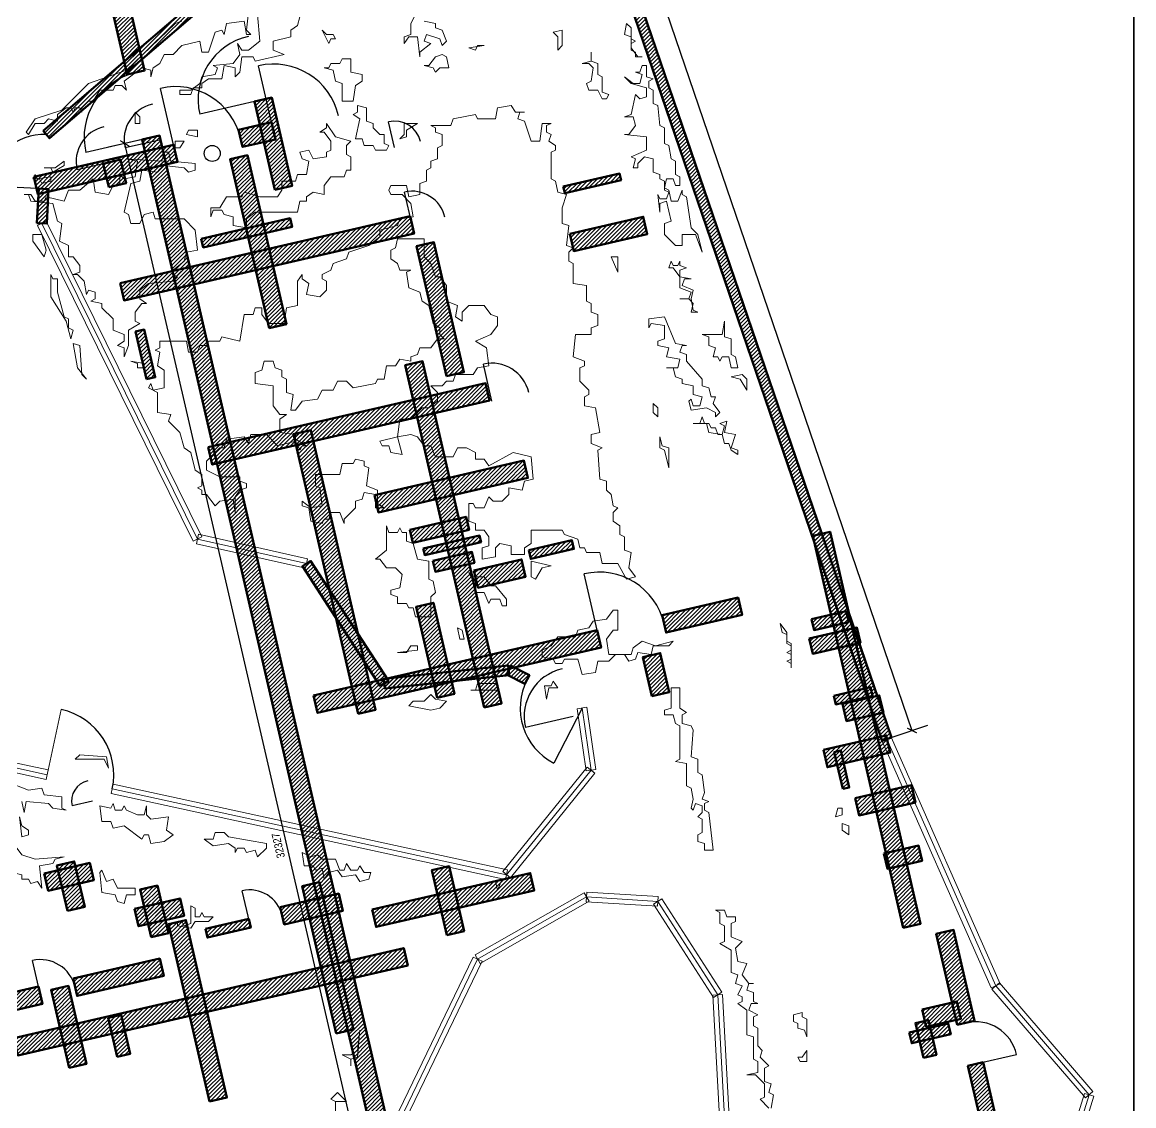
# Model space of a CAD drawing. Header units: metres. Extents: x 0 to 117, y -38 to 25.
# Drawn here: x 52.52 to 77.52, y -22.92 to 1.45 of the extents above; entities that cross this region are included whole.
import ezdxf

# ---------------------------------------------------------------- set-up
doc = ezdxf.new("R2010")
doc.units = ezdxf.units.M
for name, color, linetype, lineweight in [('A-ANNO-DIMS', 3, 'Continuous', 18), ('A-ANNO-SYMB', 1, 'Continuous', 25), ('A-ANNO-TTLB', 7, 'Continuous', 35), ('A-DOOR', 2, 'Continuous', 25), ('A-FURN', 8, 'Continuous', 13), ('A-GLAZ', 4, 'Continuous', 13), ('A-WALL', 7, 'Continuous', 60), ('A-WALL-PATT', 8, 'Continuous', 13)]:
    doc.layers.add(name, color=color, linetype=linetype, lineweight=lineweight)
doc.styles.add('OpenSansCondensed-Light', font='OpenSansCondensed-Light.ttf')
doc.dimstyles.new('EZDXF', dxfattribs={"dimtxt": 0.25, "dimasz": 0.175, "dimexe": 0.375, "dimexo": 0.125, "dimgap": 0.1, "dimtad": 1, "dimlfac": 100, "dimzin": 12, "dimdsep": 46, "dimtxsty": 'OpenSansCondensed-Light', "dimblk": 'ARCHTICK', "dimcen": 2.5, "dimazin": 3, "dimtfac": 0.5, "dimtmove": 2, "dimatfit": 3})

# ---------------------------------------------------------------- blocks, each defined once
blk = doc.blocks.new('_ARCHTICK')
at = {"color": 0, "linetype": 'BYBLOCK', "const_width": 0.15}
blk.add_lwpolyline([(-0.5, -0.5), (0.5, 0.5)], dxfattribs=at)

msp = doc.modelspace()

# ---------------------------------------------------------------- hatches: boundary and pattern name
at = {"layer": 'A-WALL-PATT'}
h = msp.add_hatch(dxfattribs=at)
h.set_pattern_fill('ANSI31', scale=0.02)
h.paths.add_polyline_path([(59.8152, 21.2106), (72.0652, -14.6394), (71.857, -14.7106), (59.607, 21.1394)])
h = msp.add_hatch(dxfattribs=at)
h.set_pattern_fill('ANSI31', scale=0.02)
h.paths.add_polyline_path([(54.8798, 0.2736), (52.1467, 12.1121), (52.5364, 12.2021), (55.2696, 0.3636)])
h = msp.add_hatch(dxfattribs=at)
h.set_pattern_fill('ANSI31', scale=0.02)
h.paths.add_polyline_path([(52.9896, -0.9914), (58.1896, 3.4586), (58.3327, 3.2914), (53.1327, -1.1586)])
h = msp.add_hatch(dxfattribs=at)
h.set_pattern_fill('ANSI31', scale=0.02)
h.paths.add_polyline_path([(58.1989, -2.3231), (57.7402, -0.336), (58.1299, -0.246), (58.5887, -2.2331)])
h = msp.add_hatch(dxfattribs=at)
h.set_pattern_fill('ANSI31', scale=0.02)
h.paths.add_polyline_path([(57.3838, -0.9667), (58.125, -0.7955), (58.215, -1.1853), (57.4737, -1.3564)])
h = msp.add_hatch(dxfattribs=at)
h.set_pattern_fill('ANSI31', scale=0.02)
h.paths.add_polyline_path([(62.4892, -32.6862), (55.2172, -1.1879), (55.607, -1.0979), (62.8789, -32.5962)])
h = msp.add_hatch(dxfattribs=at)
h.set_pattern_fill('ANSI31', scale=0.02)
h.paths.add_polyline_path([(52.7839, -2.0286), (55.9222, -1.3041), (56.0122, -1.6938), (52.8738, -2.4184)])
h = msp.add_hatch(dxfattribs=at)
h.set_pattern_fill('ANSI31', scale=0.02)
h.paths.add_polyline_path([(54.4652, -2.2614), (54.3428, -1.7314), (54.7326, -1.6414), (54.855, -2.1715)])
h = msp.add_hatch(dxfattribs=at)
h.set_pattern_fill('ANSI31', scale=0.02)
h.paths.add_polyline_path([(58.0722, -5.4313), (57.1949, -1.6312), (57.5847, -1.5413), (58.462, -5.3413)])
h = msp.add_hatch(dxfattribs=at)
h.set_pattern_fill('ANSI31', scale=0.02)
h.paths.add_polyline_path([(64.6879, -2.246), (65.9545, -1.9536), (65.9883, -2.0997), (64.7216, -2.3922)])
h = msp.add_hatch(dxfattribs=at)
h.set_pattern_fill('ANSI31', scale=0.02)
h.paths.add_polyline_path([(52.8513, -3.0695), (52.8902, -2.2902), (53.11, -2.3012), (53.071, -3.0805)])
h = msp.add_hatch(dxfattribs=at)
h.set_pattern_fill('ANSI31', scale=0.02)
h.paths.add_polyline_path([(54.7212, -4.4187), (61.2431, -2.913), (61.3331, -3.3028), (54.8111, -4.8085)])
h = msp.add_hatch(dxfattribs=at)
h.set_pattern_fill('ANSI31', scale=0.02)
h.paths.add_polyline_path([(56.5437, -3.422), (58.5411, -2.9609), (58.5861, -3.1558), (56.5887, -3.6169)])
h = msp.add_hatch(dxfattribs=at)
h.set_pattern_fill('ANSI31', scale=0.02)
h.paths.add_polyline_path([(64.8304, -3.3081), (66.4869, -2.9257), (66.5768, -3.3155), (64.9204, -3.6979)])
h = msp.add_hatch(dxfattribs=at)
h.set_pattern_fill('ANSI31', scale=0.02)
h.paths.add_polyline_path([(62.0616, -6.5116), (61.3868, -3.5884), (61.7765, -3.4985), (62.4514, -6.4216)])
h = msp.add_hatch(dxfattribs=at)
h.set_pattern_fill('ANSI31', scale=0.02)
h.paths.add_polyline_path([(55.3146, -6.5811), (55.0671, -5.5093), (55.262, -5.4643), (55.5095, -6.5361)])
h = msp.add_hatch(dxfattribs=at)
h.set_pattern_fill('ANSI31', scale=0.02)
h.paths.add_polyline_path([(62.9102, -13.9616), (61.1331, -6.2641), (61.5229, -6.1741), (63.3, -13.8716)])
h = msp.add_hatch(dxfattribs=at)
h.set_pattern_fill('ANSI31', scale=0.02)
h.paths.add_polyline_path([(56.7019, -8.1083), (62.9379, -6.6686), (63.0279, -7.0584), (56.7919, -8.4981)])
h = msp.add_hatch(dxfattribs=at)
h.set_pattern_fill('ANSI31', scale=0.02)
h.paths.add_polyline_path([(60.0743, -14.1032), (58.6233, -7.8185), (59.0131, -7.7285), (60.464, -14.0132)])
h = msp.add_hatch(dxfattribs=at)
h.set_pattern_fill('ANSI31', scale=0.02)
h.paths.add_polyline_path([(60.4405, -9.1877), (63.8021, -8.4116), (63.8921, -8.8014), (60.5305, -9.5775)])
h = msp.add_hatch(dxfattribs=at)
h.set_pattern_fill('ANSI31', scale=0.02)
h.paths.add_polyline_path([(61.2357, -9.9649), (62.5024, -9.6724), (62.5699, -9.9647), (61.3032, -10.2572)])
h = msp.add_hatch(dxfattribs=at)
h.set_pattern_fill('ANSI31', scale=0.02)
h.paths.add_polyline_path([(61.5394, -10.391), (62.8061, -10.0985), (62.8398, -10.2447), (61.5731, -10.5371)])
h = msp.add_hatch(dxfattribs=at)
h.set_pattern_fill('ANSI31', scale=0.02)
h.paths.add_polyline_path([(63.9084, -10.4279), (64.8828, -10.203), (64.9278, -10.3978), (63.9534, -10.6228)])
h = msp.add_hatch(dxfattribs=at)
h.set_pattern_fill('ANSI31', scale=0.02)
h.paths.add_polyline_path([(72.3312, -18.9194), (70.2954, -10.1014), (70.6851, -10.0114), (72.7209, -18.8294)])
h = msp.add_hatch(dxfattribs=at)
h.set_pattern_fill('ANSI31', scale=0.02)
h.paths.add_polyline_path([(61.7567, -10.6656), (62.6337, -10.4632), (62.6899, -10.7068), (61.813, -10.9092)])
h = msp.add_hatch(dxfattribs=at)
h.set_pattern_fill('ANSI31', scale=0.02)
h.paths.add_polyline_path([(60.5688, -13.4848), (58.8188, -10.7848), (59.0034, -10.6652), (60.7534, -13.3652)])
h = msp.add_hatch(dxfattribs=at)
h.set_pattern_fill('ANSI31', scale=0.02)
h.paths.add_polyline_path([(62.6789, -10.8813), (63.7507, -10.6339), (63.8407, -11.0236), (62.7689, -11.2711)])
h = msp.add_hatch(dxfattribs=at)
h.set_pattern_fill('ANSI31', scale=0.02)
h.paths.add_polyline_path([(66.9096, -11.8872), (68.6186, -11.4926), (68.7086, -11.8824), (66.9995, -12.2769)])
h = msp.add_hatch(dxfattribs=at)
h.set_pattern_fill('ANSI31', scale=0.02)
h.paths.add_polyline_path([(61.8472, -13.7452), (61.3748, -11.699), (61.7645, -11.609), (62.2369, -13.6552)])
h = msp.add_hatch(dxfattribs=at)
h.set_pattern_fill('ANSI31', scale=0.02)
h.paths.add_polyline_path([(70.2701, -11.9779), (71.0496, -11.7979), (71.1059, -12.0415), (70.3264, -12.2215)])
h = msp.add_hatch(dxfattribs=at)
h.set_pattern_fill('ANSI31', scale=0.02)
h.paths.add_polyline_path([(59.0698, -13.6971), (65.448, -12.2246), (65.538, -12.6144), (59.1598, -14.0869)])
h = msp.add_hatch(dxfattribs=at)
h.set_pattern_fill('ANSI31', scale=0.02)
h.paths.add_polyline_path([(70.2168, -12.4137), (71.2886, -12.1662), (71.3673, -12.5072), (70.2955, -12.7547)])
h = msp.add_hatch(dxfattribs=at)
h.set_pattern_fill('ANSI31', scale=0.02)
h.paths.add_polyline_path([(66.6801, -13.707), (66.4776, -12.8301), (66.8674, -12.7401), (67.0699, -13.6171)])
h = msp.add_hatch(dxfattribs=at)
h.set_pattern_fill('ANSI31', scale=0.02)
h.paths.add_polyline_path([(63.4729, -13.2344), (60.6729, -13.5344), (60.6494, -13.3156), (63.4494, -13.0156)])
h = msp.add_hatch(dxfattribs=at)
h.set_pattern_fill('ANSI31', scale=0.02)
h.paths.add_polyline_path([(63.8229, -13.4351), (63.4108, -13.2228), (63.5115, -13.0272), (63.9236, -13.2395)])
h = msp.add_hatch(dxfattribs=at)
h.set_pattern_fill('ANSI31', scale=0.02)
h.paths.add_polyline_path([(70.7699, -13.6979), (71.5981, -13.5067), (71.6431, -13.7016), (70.8148, -13.8928)])
h = msp.add_hatch(dxfattribs=at)
h.set_pattern_fill('ANSI31', scale=0.02)
h.paths.add_polyline_path([(70.9661, -13.8813), (71.7943, -13.6901), (71.8843, -14.0798), (71.0561, -14.271)])
h = msp.add_hatch(dxfattribs=at)
h.set_pattern_fill('ANSI31', scale=0.02)
h.paths.add_polyline_path([(70.5379, -14.9161), (71.9508, -14.5899), (72.0408, -14.9796), (70.6279, -15.3058)])
h = msp.add_hatch(dxfattribs=at)
h.set_pattern_fill('ANSI31', scale=0.02)
h.paths.add_polyline_path([(70.9709, -15.7953), (70.7797, -14.9671), (70.9258, -14.9334), (71.117, -15.7616)])
h = msp.add_hatch(dxfattribs=at)
h.set_pattern_fill('ANSI31', scale=0.02)
h.paths.add_polyline_path([(71.25, -15.9998), (72.5167, -15.7074), (72.6066, -16.0971), (71.34, -16.3896)])
h = msp.add_hatch(dxfattribs=at)
h.set_pattern_fill('ANSI31', scale=0.02)
h.paths.add_polyline_path([(71.898, -17.2507), (72.6775, -17.0708), (72.7562, -17.4118), (71.9767, -17.5918)])
h = msp.add_hatch(dxfattribs=at)
h.set_pattern_fill('ANSI31', scale=0.02)
h.paths.add_polyline_path([(53.0138, -17.6946), (54.0369, -17.4584), (54.1269, -17.8481), (53.1038, -18.0843)])
h = msp.add_hatch(dxfattribs=at)
h.set_pattern_fill('ANSI31', scale=0.02)
h.paths.add_polyline_path([(53.5347, -18.5379), (53.2985, -17.5148), (53.6882, -17.4249), (53.9244, -18.448)])
h = msp.add_hatch(dxfattribs=at)
h.set_pattern_fill('ANSI31', scale=0.02)
h.paths.add_polyline_path([(60.3858, -18.508), (63.9422, -17.687), (64.0322, -18.0767), (60.4757, -18.8978)])
h = msp.add_hatch(dxfattribs=at)
h.set_pattern_fill('ANSI31', scale=0.02)
h.paths.add_polyline_path([(62.0681, -19.0823), (61.7307, -17.6207), (62.1204, -17.5307), (62.4578, -18.9923)])
h = msp.add_hatch(dxfattribs=at)
h.set_pattern_fill('ANSI31', scale=0.02)
h.paths.add_polyline_path([(55.418, -19.1294), (55.1706, -18.0576), (55.5603, -17.9676), (55.8078, -19.0395)])
h = msp.add_hatch(dxfattribs=at)
h.set_pattern_fill('ANSI31', scale=0.02)
h.paths.add_polyline_path([(59.5819, -21.2983), (58.8171, -17.9855), (59.2069, -17.8955), (59.9717, -21.2084)])
h = msp.add_hatch(dxfattribs=at)
h.set_pattern_fill('ANSI31', scale=0.02)
h.paths.add_polyline_path([(58.3205, -18.4531), (59.6359, -18.1494), (59.7258, -18.5392), (58.4104, -18.8429)])
h = msp.add_hatch(dxfattribs=at)
h.set_pattern_fill('ANSI31', scale=0.02)
h.paths.add_polyline_path([(55.0455, -18.4928), (56.0685, -18.2566), (56.1585, -18.6463), (55.1354, -18.8825)])
h = msp.add_hatch(dxfattribs=at)
h.set_pattern_fill('ANSI31', scale=0.02)
h.paths.add_polyline_path([(56.7311, -22.8289), (55.8088, -18.8339), (56.1986, -18.744), (57.1209, -22.7389)])
h = msp.add_hatch(dxfattribs=at)
h.set_pattern_fill('ANSI31', scale=0.02)
h.paths.add_polyline_path([(56.6378, -18.9442), (57.6122, -18.7193), (57.6572, -18.9141), (56.6828, -19.1391)])
h = msp.add_hatch(dxfattribs=at)
h.set_pattern_fill('ANSI31', scale=0.02)
h.paths.add_polyline_path([(73.5481, -21.1016), (73.0757, -19.0554), (73.4654, -18.9654), (73.9378, -21.0116)])
h = msp.add_hatch(dxfattribs=at)
h.set_pattern_fill('ANSI31', scale=0.02)
h.paths.add_polyline_path([(52.3297, -21.3996), (61.0991, -19.375), (61.189, -19.7647), (52.4197, -21.7893)])
h = msp.add_hatch(dxfattribs=at)
h.set_pattern_fill('ANSI31', scale=0.02)
h.paths.add_polyline_path([(53.6626, -20.0602), (55.6113, -19.6103), (55.7013, -20), (53.7526, -20.4499)])
h = msp.add_hatch(dxfattribs=at)
h.set_pattern_fill('ANSI31', scale=0.02)
h.paths.add_polyline_path([(50.6421, -20.7575), (52.8831, -20.2402), (52.9731, -20.6299), (50.732, -21.1473)])
h = msp.add_hatch(dxfattribs=at)
h.set_pattern_fill('ANSI31', scale=0.02)
h.paths.add_polyline_path([(53.5727, -22.0699), (53.1678, -20.316), (53.5575, -20.2261), (53.9625, -21.9799)])
h = msp.add_hatch(dxfattribs=at)
h.set_pattern_fill('ANSI31', scale=0.02)
h.paths.add_polyline_path([(72.7582, -20.7545), (73.5377, -20.5746), (73.6277, -20.9643), (72.8482, -21.1443)])
h = msp.add_hatch(dxfattribs=at)
h.set_pattern_fill('ANSI31', scale=0.02)
h.paths.add_polyline_path([(54.6568, -21.8196), (54.4544, -20.9427), (54.7467, -20.8752), (54.9492, -21.7521)])
h = msp.add_hatch(dxfattribs=at)
h.set_pattern_fill('ANSI31', scale=0.02)
h.paths.add_polyline_path([(72.7845, -21.8424), (72.6045, -21.0629), (72.8969, -20.9954), (73.0768, -21.7749)])
h = msp.add_hatch(dxfattribs=at)
h.set_pattern_fill('ANSI31', scale=0.02)
h.paths.add_polyline_path([(72.4671, -21.2719), (73.3441, -21.0694), (73.4003, -21.313), (72.5234, -21.5154)])
h = msp.add_hatch(dxfattribs=at)
h.set_pattern_fill('ANSI31', scale=0.02)
h.paths.add_polyline_path([(74.4498, -24.896), (73.7862, -22.0216), (74.1272, -21.9429), (74.7908, -24.8173)])

# ---------------------------------------------------------------- linework, layer by layer
at = {"layer": 'A-ANNO-SYMB'}
msp.add_circle((56.7914, -1.5004), 0.18, dxfattribs=at)
at = {"layer": 'A-ANNO-TTLB'}
msp.add_lwpolyline([(39.9582, -36.1835), (77.5162, -36.1835), (77.5162, 22.9708), (39.9582, 22.9708)], close=True, dxfattribs=at)
at = {"layer": 'A-DOOR'}
for p, q in [((58.17, -0.9904), (57.8325, 0.4711)), ((55.9672, -1.499), (55.6298, -0.0374)), ((57.935, -0.291), (56.5118, -0.6196)), ((60.8937, -1.3706), (60.7592, -0.788)), ((55.4121, -1.1429), (53.9506, -1.4804)), ((55.6326, -1.1935), (54.8316, -1.3784)), ((54.5377, -1.6864), (53.7524, -1.8677)), ((53.0001, -2.2957), (51.7794, -2.2347)), ((61.2881, -3.1079), (61.1179, -2.3708)), ((63.0818, -7.0699), (62.8906, -6.2417)), ((65.493, -12.4195), (65.1556, -10.9579)), ((65.1111, -13.975), (64.4734, -15.2129)), ((64.9058, -14.168), (63.8339, -14.4154)), ((54.1002, -16.0705), (53.6393, -16.1769)), ((57.6347, -18.8167), (57.466, -18.0859)), ((52.9281, -20.435), (52.7481, -19.6555)), ((73.9567, -21.9823), (74.8823, -21.7686))]:
    msp.add_line(p, q, dxfattribs=at)
for centre, radius, start, end in [((57.935, -0.291), 1.4606, 103, 193), ((58.17, -0.9904), 1.5, 13, 103), ((55.4121, -1.1429), 1.5, 103, 193), ((55.9672, -1.499), 1.5, 13, 103), ((55.6326, -1.1935), 0.822, 103, 193), ((54.5377, -1.6864), 0.806, 103, 193), ((60.8937, -1.3706), 0.5979, 13, 103), ((53.0001, -2.2957), 1.2223, 87.13759, 177.13759), ((61.2881, -3.1079), 0.7565, 13, 103), ((63.0818, -7.0699), 0.85, 13, 103), ((65.493, -12.4195), 1.5, 13, 103), ((64.9058, -14.168), 1.1, 103, 193), ((65.1111, -13.975), 1.3925, 152.74467, 242.74467), ((53.0782, -15.4751), 1.5, -12.28396, 77.71604), ((54.1002, -16.0705), 0.473, 103, 193), ((57.6347, -18.8167), 0.75, 13, 103), ((52.9281, -20.435), 0.8, 13, 103), ((73.9567, -21.9823), 0.95, 13, 103)]:
    msp.add_arc(centre, radius, start, end, dxfattribs=at)
at = {"layer": 'A-FURN'}
for points in [[(57.6111, 1.675), (57.5611, 1.275), (57.6611, 1.175), (57.5611, 1.175), (57.5111, 1.475), (57.1111, 1.425), (57.0611, 1.175), (57.0111, 1.275), (56.8611, 1.225), (56.7111, 0.775), (56.5611, 0.775), (56.5111, 1.025), (56.1111, 0.925), (55.9111, 0.725), (55.7111, 0.725), (55.6111, 0.525), (55.4611, 0.425), (55.4111, 0.225), (55.4111, 0.375), (55.2111, 0.425), (54.8111, 0.125), (54.8611, -0.075), (54.7611, 0.025), (54.6111, 0.025), (54.5611, -0.075), (54.2611, -0.075), (54.1111, -0.325), (54.0111, -0.325), (53.8611, -0.475), (53.8611, -0.575), (53.8111, -0.475), (53.7111, -0.475), (53.6611, -0.575), (53.6111, -0.475), (53.5111, -0.475), (53.3111, -0.625), (53.3111, -0.775), (53.1111, -0.725), (53.0111, -0.825), (52.8111, -0.825), (52.6611, -1.075), (52.6111, -1.025), (52.8111, -0.725), (53.4111, -0.525), (54.0111, 0.075), (54.8611, 0.375), (55.9611, 1.425), (56.1111, 1.475)], [(58.7611, 1.575), (58.7111, 1.375), (58.5611, 1.275), (58.5611, 1.125), (58.1611, 1.025), (58.1611, 0.825), (58.4111, 0.725), (57.7611, 0.575), (57.7111, 0.675), (57.4611, 0.675), (57.4111, 0.325), (57.3111, 0.225), (57.3111, 0.425), (57.0611, 0.475), (57.0111, 0.175), (56.7111, 0.175), (56.5611, 0.075), (56.5611, -0.025), (56.3611, -0.025), (56.3111, -0.175), (56.0611, -0.175), (56.0611, -0.075), (56.3111, -0.075), (56.5111, 0.075), (56.5611, 0.225), (56.8611, 0.275), (56.9111, 0.425), (56.8111, 0.475), (57.2611, 0.525), (57.4111, 0.725), (57.3611, 0.975), (57.4611, 0.825), (57.6111, 0.825), (57.8611, 1.025), (57.8111, 1.625)], [(61.5611, 1.475), (61.8111, 1.425), (61.8111, 1.325), (61.9611, 1.275), (62.0611, 1.025), (61.9611, 0.925), (61.9111, 1.075), (61.6111, 1.175), (61.5611, 1.025), (61.7111, 0.975), (61.4611, 0.775), (61.4611, 0.675), (61.4111, 1.125), (61.2111, 1.125), (61.1111, 0.975), (61.1111, 1.125), (61.2611, 1.175), (61.2611, 1.425), (61.3611, 1.625)], [(52.1611, -15.625), (52.6611, -15.825), (52.9611, -15.775), (53.0111, -15.925), (53.4111, -15.975), (53.4111, -16.225), (53.5111, -16.275), (53.2111, -16.225), (53.1111, -16.125), (52.6111, -16.075), (52.5611, -16.325), (52.5111, -16.075)], [(69.3111, -22.975), (69.1111, -22.775), (69.2111, -22.725), (69.2111, -22.425), (69.0111, -22.225), (68.8111, -22.225), (69.0611, -22.175), (69.0611, -21.925), (68.9611, -21.875), (68.9611, -21.375), (68.8111, -21.325), (68.8111, -20.775), (68.6111, -20.625), (68.7111, -20.575), (68.7111, -20.475), (68.6111, -20.425), (68.7111, -20.225), (68.5611, -20.175), (68.6111, -19.975), (68.4611, -19.925), (68.4611, -19.425), (68.2111, -19.275), (68.3111, -19.225), (68.3111, -18.875), (68.2111, -18.825), (68.2111, -18.575), (68.1111, -18.525), (68.3111, -18.525), (68.3611, -18.675), (68.5611, -18.675), (68.5611, -18.775), (68.4611, -18.825), (68.4611, -19.125), (68.7111, -19.225), (68.5611, -19.375), (68.6111, -19.675), (68.8111, -19.725), (68.7111, -19.975), (68.8611, -20.175), (68.9611, -20.175), (68.8611, -20.175), (68.8111, -20.325), (68.9611, -20.375), (68.9611, -20.575), (69.0611, -20.625), (68.9111, -20.625), (68.8611, -20.775), (69.0611, -20.875), (68.9611, -20.925), (68.9611, -21.125), (69.0611, -21.175), (69.0611, -21.575), (69.1611, -21.675), (69.1111, -21.825), (69.3111, -22.025), (69.2111, -22.075), (69.2111, -22.375), (69.3611, -22.425), (69.3111, -22.625), (69.4111, -22.675), (69.3611, -22.975)]]:
    msp.add_lwpolyline(points, dxfattribs=at)
for points in [[(59.5611, 1.075), (59.4611, 1.075), (59.4111, 0.975), (59.2611, 1.275), (59.3611, 1.175), (59.5111, 1.175)], [(64.5611, 0.825), (64.5611, 1.125), (64.4611, 1.225), (64.6611, 1.275), (64.6611, 0.925)], [(66.4611, 0.675), (66.3111, 0.675), (66.3111, 0.775), (66.2111, 0.825), (66.2111, 1.125), (66.0611, 1.175), (66.1111, 1.425), (66.2111, 1.325), (66.2111, 1.075), (66.3111, 1.025), (66.2111, 0.975), (66.2111, 0.875), (66.3611, 0.675)], [(62.5611, 0.875), (62.9111, 0.925), (62.7611, 0.925), (62.7111, 0.825)], [(65.6611, -0.275), (65.5611, -0.275), (65.4611, -0.075), (65.2611, -0.075), (65.2111, 0.075), (65.3111, 0.125), (65.3611, 0.425), (65.2611, 0.525), (65.1111, 0.525), (65.3111, 0.575), (65.3111, 0.775), (65.3111, 0.575), (65.4611, 0.525), (65.4611, 0.275), (65.5611, 0.225), (65.5611, -0.125), (65.7111, -0.175)], [(59.7111, -0.325), (59.7111, 0.075), (59.5611, 0.125), (59.5111, 0.375), (59.3111, 0.425), (59.4111, 0.425), (59.4611, 0.525), (59.6611, 0.525), (59.7111, 0.625), (59.9111, 0.625), (59.9111, 0.325), (60.1611, 0.275), (60.1611, 0.125), (60.0111, 0.025), (59.9611, -0.325)], [(61.5611, 0.475), (61.6611, 0.475), (61.8111, 0.675), (61.9611, 0.725), (62.0611, 0.675), (62.1111, 0.425), (61.9111, 0.425), (61.8111, 0.325), (61.7611, 0.425)], [(67.8111, -3.725), (67.6611, -3.325), (67.3611, -3.325), (67.3611, -3.575), (67.2111, -3.575), (66.9611, -3.325), (66.9611, -3.075), (67.1111, -3.025), (67.0111, -2.575), (66.8611, -2.625), (66.8611, -2.825), (66.8111, -2.425), (66.8611, -2.525), (67.0111, -2.525), (67.0611, -2.375), (66.9611, -2.325), (66.9611, -2.125), (66.8611, -2.075), (66.8611, -1.975), (66.7111, -1.925), (66.7111, -1.625), (66.5111, -1.575), (66.3611, -1.725), (66.3611, -1.825), (66.2611, -1.825), (66.3111, -1.625), (66.2111, -1.575), (66.5611, -1.425), (66.5611, -1.125), (66.0611, -1.075), (66.1611, -1.075), (66.3111, -0.875), (66.2611, -0.675), (66.0611, -0.675), (66.2111, -0.625), (66.3111, -0.175), (66.4111, -0.275), (66.5611, -0.225), (66.5611, -0.025), (66.2111, 0.075), (66.0611, 0.225), (66.2611, 0.075), (66.4111, 0.075), (66.4611, 0.275), (66.3111, 0.325), (66.4111, 0.325), (66.4611, 0.475), (66.5611, 0.475), (66.5611, 0.225), (66.7111, 0.175), (66.6111, 0.125), (66.6111, -0.025), (66.7111, -0.075), (66.7111, -0.375), (66.8111, -0.425), (66.8611, -0.875), (66.9611, -0.925), (66.9611, -1.275), (67.0611, -1.325), (67.1111, -1.625), (67.2111, -1.675), (67.2111, -1.975), (67.3111, -2.025), (67.3111, -2.225), (67.2111, -2.225), (67.1611, -2.075), (67.0111, -2.075), (66.9611, -2.275), (67.0611, -2.325), (67.1111, -2.575), (67.2611, -2.575), (67.3611, -2.325), (67.3611, -2.425), (67.4611, -2.475), (67.5611, -3.175), (67.7111, -3.325)], [(66.3111, -11.025), (66.1111, -11.075), (65.9111, -10.725), (65.5611, -10.725), (65.5111, -10.475), (65.2111, -10.475), (65.1611, -10.375), (65.0611, -10.375), (65.0111, -10.175), (64.7111, -10.075), (64.6611, -9.975), (63.9611, -9.975), (63.9611, -10.275), (63.8111, -10.375), (63.8111, -10.525), (63.5111, -10.525), (63.5111, -10.325), (63.2611, -10.275), (63.1611, -10.375), (63.1611, -10.575), (62.8611, -10.625), (62.8611, -10.375), (63.0111, -10.325), (63.0111, -10.125), (62.9111, -9.975), (62.7111, -9.975), (62.7111, -9.825), (62.5611, -9.775), (62.5611, -9.375), (62.6611, -9.375), (62.7111, -9.475), (62.9111, -9.475), (63.0111, -9.225), (63.1111, -9.325), (63.3111, -9.325), (63.4611, -9.175), (63.4611, -9.025), (63.7611, -9.075), (63.8111, -8.875), (64.0111, -8.825), (63.9611, -8.325), (63.5611, -8.225), (63.0111, -8.525), (62.9111, -8.375), (62.7111, -8.375), (62.7111, -8.225), (62.5111, -8.125), (62.3111, -8.125), (62.2111, -8.325), (61.8111, -8.325), (61.7111, -8.075), (61.5611, -8.075), (61.4111, -7.875), (61.2611, -7.825), (60.9611, -7.875), (61.0611, -8.275), (60.8111, -8.225), (60.7611, -8.075), (60.6111, -8.075), (60.5611, -7.975), (60.9611, -7.875), (61.0111, -7.475), (61.2611, -7.475), (61.5111, -7.225), (61.6611, -7.225), (61.8611, -7.075), (61.8611, -6.875), (61.7111, -6.725), (61.9611, -6.725), (62.0611, -6.625), (62.2111, -6.625), (62.2611, -6.475), (62.6611, -6.475), (62.7611, -6.325), (63.0111, -6.275), (62.9611, -5.875), (62.7111, -5.725), (63.0611, -5.575), (63.2111, -5.375), (63.2111, -5.175), (63.0611, -5.125), (62.9111, -4.925), (62.5611, -4.925), (62.4111, -5.075), (62.4111, -5.275), (62.2611, -5.175), (62.3111, -4.925), (62.0611, -4.825), (62.0611, -4.475), (61.9111, -4.275), (61.8111, -4.275), (61.7111, -3.975), (61.5611, -3.825), (61.5611, -3.425), (60.9611, -3.425), (60.9111, -3.625), (60.8111, -3.675), (60.8111, -3.875), (60.9611, -3.975), (61.0111, -4.125), (61.2611, -4.125), (61.1611, -4.175), (61.2111, -4.525), (61.4611, -4.625), (61.5111, -4.825), (61.6611, -4.925), (61.7611, -5.325), (61.9111, -5.425), (61.9111, -5.575), (62.0111, -5.675), (61.8611, -5.675), (61.7111, -5.875), (61.4611, -5.875), (61.4111, -6.025), (61.2611, -6.075), (61.2611, -6.175), (61.0111, -6.125), (60.9111, -6.275), (60.7111, -6.275), (60.6611, -6.575), (60.5111, -6.575), (60.4611, -6.675), (59.9611, -6.775), (59.8111, -6.625), (59.6111, -6.625), (59.5111, -6.825), (59.2611, -6.825), (59.1611, -7.025), (58.8111, -7.075), (58.6611, -7.275), (58.5611, -7.275), (58.6111, -6.925), (58.4611, -6.875), (58.4611, -6.575), (58.3611, -6.525), (58.3611, -6.375), (58.2111, -6.325), (58.1611, -6.175), (57.9611, -6.175), (57.9111, -6.375), (57.7611, -6.425), (57.7611, -6.675), (58.1611, -6.725), (58.1611, -7.175), (58.3111, -7.375), (58.4611, -7.375), (58.3111, -7.475), (58.3111, -7.775), (58.6611, -7.825), (58.6611, -7.925), (58.9111, -8.075), (58.8111, -8.075), (58.7611, -8.175), (58.6611, -7.975), (58.2611, -8.075), (58.0111, -7.825), (57.6611, -7.825), (57.6111, -8.025), (57.5111, -7.875), (57.1111, -7.925), (57.0611, -8.125), (56.9611, -8.125), (56.6611, -8.425), (56.6611, -8.625), (56.9611, -8.775), (57.4111, -8.775), (57.4111, -8.875), (57.5611, -8.925), (57.5611, -9.025), (57.4111, -9.075), (57.3111, -9.225), (57.3111, -9.575), (57.2611, -9.275), (56.9611, -9.325), (56.8611, -9.425), (56.6611, -9.175), (56.5611, -9.175), (56.5611, -9.075), (56.4611, -9.025), (56.5611, -8.975), (56.5611, -8.725), (56.4111, -8.625), (56.3111, -8.225), (56.1611, -8.125), (56.0611, -7.775), (55.8111, -7.525), (55.8611, -7.375), (55.5611, -7.325), (55.5611, -6.875), (55.3611, -6.775), (55.4111, -6.675), (55.4611, -6.825), (55.7111, -6.775), (55.7111, -6.375), (55.5611, -6.275), (55.6111, -5.975), (55.5111, -5.925), (55.6111, -5.875), (55.6111, -5.725), (56.2111, -5.725), (56.2611, -5.975), (56.4611, -5.975), (56.5111, -5.825), (56.6611, -5.825), (56.7111, -5.725), (56.9611, -5.725), (57.0111, -5.625), (57.4111, -5.725), (57.5111, -5.125), (57.7111, -5.125), (57.7611, -4.975), (57.9111, -4.975), (57.9111, -5.125), (58.0611, -5.325), (58.4111, -5.325), (58.4611, -4.975), (58.7111, -4.925), (58.7111, -4.375), (58.8111, -4.225), (58.8111, -4.325), (58.9611, -4.425), (58.9111, -4.675), (59.2111, -4.725), (59.3611, -4.575), (59.3611, -4.375), (59.2611, -4.325), (59.2611, -4.225), (59.4611, -4.125), (59.5111, -3.975), (59.8111, -3.875), (59.8611, -3.725), (60.3111, -3.575), (60.5611, -3.375), (60.5611, -3.225), (60.9611, -3.125), (61.0111, -2.975), (61.3111, -2.925), (61.2611, -2.625), (61.0611, -2.425), (60.8111, -2.425), (60.7611, -2.325), (60.8111, -2.225), (61.1611, -2.225), (61.2111, -2.475), (61.4611, -2.425), (61.4611, -2.175), (61.6111, -2.125), (61.6111, -1.875), (61.7111, -1.825), (61.7111, -1.675), (61.8611, -1.625), (61.8611, -1.375), (61.9611, -1.325), (61.9611, -1.075), (61.8111, -1.025), (61.8111, -0.925), (61.7111, -0.875), (62.1611, -0.875), (62.2111, -0.725), (62.7111, -0.625), (62.7611, -0.725), (63.1611, -0.725), (63.2111, -0.475), (63.5111, -0.425), (63.6111, -0.575), (63.8111, -0.575), (63.7111, -0.575), (63.6611, -0.725), (63.8111, -0.775), (63.9611, -1.225), (64.1611, -1.225), (64.2111, -0.825), (64.4111, -0.825), (64.3111, -0.875), (64.3111, -1.025), (64.4111, -1.075), (64.3611, -1.225), (64.5111, -1.325), (64.5111, -1.425), (64.4111, -1.475), (64.4111, -2.075), (64.5111, -2.125), (64.5611, -2.375), (64.7611, -2.425), (64.6611, -2.725), (64.6611, -3.075), (64.8111, -3.125), (64.7611, -3.575), (64.9111, -3.625), (64.8111, -3.725), (64.8111, -3.925), (64.9111, -3.975), (64.9111, -4.425), (65.2111, -4.475), (65.2111, -4.825), (65.3111, -4.875), (65.3111, -5.075), (65.4611, -5.125), (65.4611, -5.375), (65.3111, -5.425), (65.3111, -5.575), (64.9611, -5.575), (64.9111, -6.075), (65.1611, -6.175), (65.1611, -6.275), (65.0611, -6.325), (65.0611, -6.625), (65.2611, -6.825), (65.2611, -6.925), (65.1611, -6.975), (65.1611, -7.175), (65.4111, -7.225), (65.5111, -7.775), (65.3111, -7.825), (65.3111, -8.025), (65.5611, -8.125), (65.4611, -8.175), (65.5111, -8.825), (65.6611, -8.875), (65.6611, -9.075), (65.7611, -9.175), (65.8111, -9.425), (65.9111, -9.475), (65.8111, -9.575), (65.8111, -9.775), (65.9611, -9.875), (65.9611, -10.075), (66.0611, -10.125), (66.0611, -10.425), (66.2111, -10.475), (66.1611, -10.825)], [(60.7111, -1.425), (60.4611, -1.425), (60.4111, -1.325), (60.2111, -1.325), (60.1611, -1.175), (60.0111, -1.175), (60.1111, -0.725), (59.9611, -0.625), (60.0611, -0.575), (60.0611, -0.425), (60.2611, -0.475), (60.2611, -0.775), (60.4111, -0.825), (60.4111, -0.925), (60.5611, -1.075), (60.6611, -1.075), (60.6611, -1.275), (60.7611, -1.325)], [(55.1611, -0.825), (55.0611, -0.825), (55.0611, -0.575), (55.1611, -0.675)], [(56.4611, -0.975), (56.4611, -1.125), (56.2111, -1.075), (56.2611, -0.975)], [(56.7611, -2.925), (56.7611, -2.725), (56.9611, -2.725), (57.1111, -2.475), (57.4611, -2.475), (57.5111, -2.375), (57.8611, -2.475), (58.2611, -2.475), (58.3611, -2.325), (58.3611, -2.125), (58.6611, -2.125), (58.7111, -1.975), (58.9111, -1.975), (58.9611, -1.675), (58.8111, -1.625), (58.7611, -1.475), (58.9611, -1.425), (59.0611, -1.625), (59.3611, -1.575), (59.3611, -1.475), (59.4611, -1.425), (59.4611, -1.225), (59.3111, -1.025), (59.2111, -1.025), (59.3611, -0.925), (59.3611, -0.825), (59.5611, -1.125), (59.9111, -1.225), (59.8111, -1.325), (59.8111, -1.525), (59.9111, -1.575), (59.9111, -1.875), (59.8111, -1.875), (59.7611, -2.025), (59.4611, -2.025), (59.3111, -2.225), (59.3111, -2.425), (59.0611, -2.375), (58.9111, -2.475), (58.9111, -2.575), (58.7611, -2.575), (58.7111, -2.825), (57.7611, -2.825), (57.5611, -2.975), (57.5611, -3.175), (57.2611, -3.125), (57.2611, -2.925), (57.0611, -2.875), (57.0111, -2.775), (56.8111, -2.775)], [(61.0111, -1.175), (61.1111, -1.075), (61.1111, -0.825), (61.4111, -0.825), (61.1611, -0.975), (61.1611, -1.125)], [(55.9611, -1.375), (55.9611, -1.225), (56.1611, -1.225), (56.0611, -1.375)], [(54.8111, -6.075), (54.8111, -5.875), (54.6611, -5.825), (54.8111, -5.725), (54.8111, -5.575), (54.5611, -5.475), (54.5611, -5.225), (54.3111, -4.975), (54.3111, -4.875), (54.0611, -4.825), (54.1611, -4.775), (54.1611, -4.625), (54.0111, -4.575), (53.9611, -4.675), (53.9111, -4.375), (53.7611, -4.225), (53.6611, -4.225), (53.8111, -4.175), (53.8111, -4.025), (53.6611, -3.825), (53.5611, -3.825), (53.5611, -3.575), (53.3611, -3.475), (53.4111, -3.075), (53.3111, -3.025), (53.2111, -2.625), (52.7111, -2.575), (52.6611, -2.425), (52.5611, -2.425), (52.7111, -2.425), (52.8111, -2.575), (53.0111, -2.575), (53.0611, -2.475), (53.4611, -2.575), (53.5611, -2.325), (53.8111, -2.325), (54.1111, -2.075), (54.1611, -2.375), (54.4611, -2.425), (54.5611, -2.225), (54.7111, -2.175), (54.7111, -1.975), (54.8111, -2.075), (55.0611, -2.025), (55.1111, -1.675), (54.8611, -1.625), (55.6611, -1.675), (55.7111, -1.475), (55.8111, -1.475), (55.8611, -1.675), (56.4111, -1.725), (56.4111, -1.875), (56.2611, -1.925), (56.1611, -1.825), (55.7111, -1.775), (55.5611, -1.925), (55.2111, -1.875), (55.1611, -2.125), (54.9611, -2.175), (54.8111, -2.825), (54.9111, -2.875), (54.9611, -3.075), (55.1611, -3.075), (55.2611, -2.875), (55.4611, -2.825), (55.5111, -2.975), (56.1611, -2.975), (56.4111, -3.225), (56.4611, -3.675), (56.2111, -3.725), (56.1611, -3.925), (55.9111, -4.125), (55.9111, -4.225), (56.0111, -4.275), (55.9111, -4.375), (55.3611, -4.425), (55.1611, -4.575), (55.1611, -4.775), (55.3111, -4.875), (55.2111, -4.875), (55.0611, -5.075), (55.0611, -5.275), (55.1611, -5.325), (54.9111, -5.475), (54.9111, -5.825)], [(53.0111, -1.825), (53.2611, -1.825), (53.4611, -1.675), (53.4611, -1.775), (53.2111, -1.925), (53.1611, -1.825)], [(53.1611, -2.125), (52.9611, -2.175), (52.9111, -2.075), (52.7611, -2.075), (52.8111, -1.975), (52.8611, -2.075), (53.1611, -2.025)], [(53.0111, -3.825), (52.7611, -3.475), (52.7611, -3.325), (52.9611, -3.325), (53.0611, -3.675)], [(65.9111, -4.175), (65.7611, -3.825), (65.9111, -3.825)], [(67.7111, -5.075), (67.5611, -5.075), (67.6111, -4.875), (67.5111, -4.775), (67.3111, -4.775), (67.5111, -4.775), (67.5611, -4.625), (67.3111, -4.525), (67.3111, -4.275), (67.1611, -4.075), (67.0611, -4.075), (67.1111, -3.925), (67.1611, -4.025), (67.2611, -4.025), (67.3111, -3.925), (67.3111, -4.025), (67.4611, -4.075), (67.3111, -4.125), (67.3111, -4.275), (67.5611, -4.325), (67.4111, -4.325), (67.3611, -4.475), (67.6111, -4.575), (67.5611, -4.775), (67.6111, -5.025)], [(53.6111, -5.675), (53.5111, -5.275), (53.1611, -4.725), (53.1611, -4.225), (53.2111, -4.325), (53.3111, -4.325), (53.3111, -4.625), (53.4611, -5.175), (53.5611, -5.225), (53.5611, -5.425), (53.6611, -5.475)], [(68.1111, -7.425), (68.1111, -7.325), (67.9111, -7.225), (67.5611, -7.275), (67.5111, -7.075), (67.5611, -7.025), (67.6111, -7.175), (67.7611, -7.175), (67.8111, -6.975), (67.6111, -6.925), (67.6111, -6.725), (67.3611, -6.675), (67.3611, -6.575), (67.2111, -6.525), (67.1611, -6.325), (67.0111, -6.325), (67.2611, -6.325), (67.3111, -6.125), (67.0111, -6.075), (67.0611, -5.875), (66.8111, -5.825), (66.8111, -5.725), (66.9611, -5.675), (66.9611, -5.375), (66.6611, -5.325), (66.6111, -5.425), (66.6111, -5.225), (66.9611, -5.175), (67.2111, -5.775), (67.4611, -5.825), (67.3611, -5.825), (67.3111, -5.975), (67.4611, -6.025), (67.4611, -6.175), (67.8111, -6.575), (67.8111, -6.725), (67.9611, -6.775), (68.0111, -6.975), (68.1111, -6.975), (68.0611, -7.125), (68.2111, -7.325)], [(68.6111, -6.325), (68.4611, -6.325), (68.4111, -6.075), (68.2611, -6.075), (68.2111, -6.175), (68.1611, -6.075), (68.0611, -6.075), (68.1111, -5.875), (67.9611, -5.825), (67.9611, -5.625), (67.8111, -5.575), (68.2611, -5.575), (68.3111, -5.275), (68.3111, -5.625), (68.4611, -5.675), (68.4611, -6.025), (68.5611, -6.075)], [(53.9611, -6.575), (53.7611, -6.325), (53.6611, -5.775), (53.8111, -5.825), (53.8611, -6.475)], [(55.2611, -6.325), (55.1111, -6.325), (55.1111, -6.225), (54.9611, -6.175), (55.2611, -6.225)], [(68.8111, -6.825), (68.6611, -6.575), (68.4611, -6.525), (68.7111, -6.475), (68.8111, -6.575)], [(66.8111, -7.425), (66.7111, -7.325), (66.7111, -7.125), (66.8111, -7.225)], [(68.6111, -8.275), (68.4611, -8.175), (68.4111, -8.025), (68.3111, -8.025), (68.2611, -7.825), (67.9611, -7.775), (67.9111, -7.575), (67.6111, -7.575), (67.7611, -7.575), (67.8111, -7.425), (67.8611, -7.575), (67.9611, -7.575), (68.0111, -7.675), (68.1111, -7.675), (68.1611, -7.825), (68.2611, -7.825), (68.3111, -7.625), (68.2111, -7.575), (68.3611, -7.525), (68.3111, -7.775), (68.5611, -7.825), (68.4611, -8.125), (68.6111, -8.175)], [(67.0611, -8.575), (66.9611, -8.175), (66.8611, -8.125), (66.8611, -7.875), (66.9111, -8.075), (67.0611, -8.125)], [(59.0111, -9.775), (58.9611, -9.475), (58.8111, -9.425), (58.8111, -9.325), (59.0111, -9.475), (59.2611, -9.425), (59.2111, -9.025), (59.1111, -8.975), (59.1111, -8.725), (59.6611, -8.725), (59.7111, -8.475), (59.9611, -8.475), (60.0111, -8.375), (60.2111, -8.425), (60.2111, -8.525), (60.3111, -8.575), (60.2611, -8.975), (60.5111, -9.075), (60.5111, -9.375), (60.6611, -9.475), (60.4611, -9.475), (60.4611, -9.175), (60.2111, -9.125), (60.1611, -9.275), (60.0111, -9.325), (60.0111, -9.475), (59.7611, -9.725), (59.7611, -9.825), (59.6611, -9.575), (59.4611, -9.575), (59.4111, -9.725), (59.3111, -9.725), (59.2611, -9.825)], [(61.7111, -11.925), (61.3611, -11.925), (61.3111, -11.725), (61.2111, -11.725), (61.1611, -11.625), (60.9611, -11.625), (60.9611, -11.475), (60.8111, -11.425), (60.8111, -11.325), (61.0111, -11.275), (61.0611, -10.975), (60.9111, -10.825), (60.7111, -10.825), (60.5611, -10.625), (60.4611, -10.625), (60.7111, -10.425), (60.7111, -9.875), (60.7611, -10.025), (60.9611, -10.025), (61.0111, -9.925), (61.0611, -10.025), (61.1611, -10.025), (61.1611, -10.225), (61.3111, -10.275), (61.4111, -10.625), (61.6611, -10.675), (61.6611, -11.075), (61.7611, -11.125), (61.8111, -11.375), (61.7111, -11.475)], [(63.9611, -11.025), (63.9611, -10.675), (64.4111, -10.775), (64.2111, -10.825), (64.0611, -11.075)], [(63.4111, -11.675), (63.3111, -11.675), (63.2611, -11.525), (63.0611, -11.525), (63.0111, -11.625), (62.9111, -11.375), (62.7111, -11.375), (62.7111, -11.125), (62.5611, -10.925), (62.6111, -11.025), (62.9111, -11.025), (63.0611, -11.225), (63.1611, -11.225), (63.4111, -11.525)], [(64.2111, -12.825), (64.2111, -12.675), (64.4111, -12.575), (64.5611, -12.375), (64.9611, -12.375), (65.0111, -12.225), (65.2611, -12.175), (65.3611, -12.025), (65.6611, -11.975), (65.8111, -11.775), (65.9111, -11.775), (65.9111, -12.225), (65.8111, -12.225), (65.6611, -12.425), (65.7111, -12.775), (66.2111, -12.775), (66.2611, -12.625), (66.4611, -12.475), (66.7611, -12.575), (67.1611, -12.475), (67.0611, -12.575), (66.7111, -12.575), (66.6611, -12.775), (66.3611, -12.725), (66.3111, -12.875), (66.1611, -12.925), (66.0611, -12.775), (65.8611, -12.775), (65.7111, -12.925), (65.4611, -12.925), (65.4111, -13.175), (65.1111, -13.225), (65.0111, -12.875), (64.7111, -12.875), (64.6611, -12.975), (64.5111, -12.975), (64.4611, -12.875)], [(62.4611, -12.425), (62.3611, -12.425), (62.3111, -12.175), (62.4111, -12.225)], [(69.8111, -13.075), (69.8111, -12.975), (69.7111, -12.925), (69.8111, -12.875), (69.8111, -12.775), (69.7111, -12.725), (69.8111, -12.675), (69.8111, -12.575), (69.7111, -12.525), (69.7111, -12.325), (69.6111, -12.275), (69.5611, -12.075), (69.7111, -12.275), (69.7111, -12.475), (69.8111, -12.525)], [(60.9611, -12.725), (61.1611, -12.725), (61.2611, -12.575), (61.4111, -12.575), (61.4111, -12.675)], [(62.6111, -13.575), (62.7111, -13.575), (62.7611, -13.425), (63.2111, -13.425), (63.2111, -13.575)], [(64.3111, -13.775), (64.2611, -13.475), (64.4111, -13.475), (64.4611, -13.375), (64.5611, -13.525), (64.3611, -13.525)], [(62.0611, -13.825), (61.9111, -13.975), (61.7111, -14.025), (61.2111, -13.925), (61.3111, -13.825), (61.5611, -13.825), (61.7111, -13.675), (61.8111, -13.775)], [(68.0611, -17.175), (67.8611, -17.175), (67.8611, -17.025), (67.7111, -16.975), (67.7111, -16.825), (67.8111, -16.775), (67.8111, -16.475), (67.7111, -16.425), (67.8111, -16.325), (67.8111, -16.175), (67.6611, -16.125), (67.6111, -16.275), (67.5611, -16.225), (67.6111, -16.025), (67.5611, -15.775), (67.4611, -15.725), (67.4611, -15.225), (67.2111, -15.175), (67.3111, -15.125), (67.3111, -14.375), (67.2111, -14.325), (67.1611, -14.125), (66.9611, -14.125), (66.9611, -14.025), (67.1111, -13.975), (67.1111, -13.525), (67.3111, -13.525), (67.3111, -13.975), (67.4611, -14.075), (67.3611, -14.125), (67.3611, -14.325), (67.5611, -14.375), (67.6111, -14.475), (67.5611, -15.075), (67.7111, -15.125), (67.7111, -15.425), (67.8111, -15.475), (67.8611, -15.875), (67.8111, -16.025), (67.9611, -16.075), (67.8611, -16.125), (67.8611, -16.275), (67.9611, -16.325)], [(54.4611, -15.325), (54.3611, -15.125), (53.7111, -15.125), (53.8111, -15.025), (54.4111, -15.075)], [(55.9111, -16.825), (55.7111, -16.975), (55.4111, -17.025), (55.3611, -16.825), (55.2611, -16.825), (55.2111, -16.925), (54.8111, -16.625), (54.5611, -16.675), (54.5111, -16.525), (54.3111, -16.525), (54.2611, -16.175), (54.5111, -16.225), (54.5611, -16.125), (54.6111, -16.275), (54.7611, -16.275), (54.8111, -16.175), (54.8611, -16.275), (55.1111, -16.375), (55.2611, -16.375), (55.3111, -16.175), (55.3111, -16.375), (55.4111, -16.475), (55.8111, -16.425), (55.7611, -16.725)], [(70.8111, -16.425), (70.8611, -16.225), (70.9611, -16.225), (70.9611, -16.375)], [(52.5111, -16.875), (52.4611, -16.425), (52.5111, -16.625), (52.6611, -16.725), (52.6611, -16.825)], [(71.1111, -16.825), (70.9611, -16.725), (70.9611, -16.575), (71.1111, -16.625)], [(58.0111, -17.125), (57.8111, -17.325), (57.7611, -17.175), (57.5611, -17.225), (57.5111, -17.125), (57.3611, -17.125), (57.3111, -17.225), (57.3111, -17.125), (57.1611, -17.025), (56.8111, -17.075), (56.6111, -16.925), (56.8111, -16.925), (56.8611, -16.775), (57.0611, -16.775), (57.1611, -16.875), (58.0111, -17.025)], [(53.4611, -17.325), (53.2611, -17.375), (53.2111, -17.475), (52.9111, -17.525), (52.9611, -18.025), (52.8611, -17.875), (52.7111, -17.925), (52.6611, -17.825), (52.5111, -17.825), (52.5111, -17.725), (52.3111, -17.675), (52.2111, -17.525), (52.1111, -17.525), (52.0611, -17.625), (51.8111, -17.425), (51.8611, -17.325), (52.0611, -17.325), (52.1611, -17.125), (52.3111, -17.175), (52.3611, -17.075), (52.5111, -17.275), (52.8111, -17.375)], [(60.3111, -17.825), (60.1111, -17.875), (60.0111, -17.725), (59.7111, -17.775), (59.6111, -17.625), (59.4111, -17.675), (59.3111, -17.825), (59.2611, -17.575), (59.1111, -17.625), (59.0611, -17.525), (58.8611, -17.525), (58.8111, -17.225), (59.0111, -17.325), (59.1611, -17.275), (59.2611, -17.375), (59.5611, -17.375), (59.6611, -17.625), (59.7611, -17.625), (59.8111, -17.475), (59.9111, -17.625), (60.0611, -17.625), (60.1111, -17.525), (60.2111, -17.675), (60.3611, -17.675)], [(55.0611, -18.175), (54.8611, -18.175), (54.8111, -18.375), (54.6611, -18.325), (54.6111, -18.175), (54.3111, -18.125), (54.2611, -17.675), (54.3111, -17.625), (54.4111, -17.875), (54.5611, -17.825), (54.6611, -18.025), (55.0611, -18.025)], [(63.2111, -18.075), (63.1611, -17.875), (63.3111, -17.825)], [(56.0111, -18.875), (56.0111, -18.775), (56.1111, -18.775), (56.1611, -18.875), (56.3111, -18.825), (56.3111, -18.425), (56.4111, -18.475), (56.4111, -18.675), (56.5111, -18.675), (56.5611, -18.575), (56.6111, -18.675), (56.8111, -18.675), (56.7111, -18.775), (56.4111, -18.775), (56.3111, -18.925)], [(70.1611, -21.375), (70.1111, -21.225), (69.9611, -21.175), (69.9611, -21.075), (69.8611, -21.025), (69.8611, -20.875), (70.0611, -20.825), (70.0611, -20.925), (70.1611, -20.975)], [(59.9111, -22.025), (59.9111, -21.875), (59.7111, -21.775), (59.9111, -21.775), (60.0611, -21.675), (60.1111, -21.225), (60.0611, -21.825), (59.9111, -21.875)], [(70.0111, -21.925), (69.9611, -21.825), (70.0611, -21.825), (70.1611, -21.675), (70.1611, -21.925)], [(59.5611, -23.475), (59.5611, -23.225), (59.4611, -23.175), (59.5611, -23.125), (59.5611, -22.825), (59.4611, -22.775), (59.6111, -22.625), (59.8111, -22.825), (59.5611, -22.825)]]:
    msp.add_lwpolyline(points, close=True, dxfattribs=at)
at = {"layer": 'A-GLAZ'}
for p, q in [((56.4611, -10.175), (52.9611, -3.075)), ((58.9111, -10.725), (56.4611, -10.175)), ((65.3111, -15.375), (65.1111, -13.975)), ((53.0782, -15.4751), (53.3973, -14.0094)), ((71.9611, -14.675), (74.4111, -20.225)), ((52.3004, -15.3057), (53.0782, -15.4751)), ((63.4111, -17.725), (65.3111, -15.375)), ((54.5439, -15.7942), (63.4111, -17.725)), ((65.2111, -18.225), (62.7611, -19.625)), ((66.8111, -18.325), (65.2111, -18.225)), ((68.1611, -20.425), (66.8111, -18.325)), ((62.7611, -19.625), (59.3111, -26.775)), ((74.4111, -20.225), (76.5111, -22.675)), ((68.3111, -23.175), (68.1611, -20.425)), ((76.5111, -22.675), (75.1611, -27.025))]:
    msp.add_line(p, q, dxfattribs=at)
for points in [[(56.3625, -10.2236), (52.8625, -3.1236), (53.0598, -3.0264), (56.5598, -10.1264)], [(58.887, -10.8323), (56.437, -10.2823), (56.4852, -10.0677), (58.9352, -10.6177)], [(65.2022, -15.3906), (65.0022, -13.9906), (65.22, -13.9594), (65.42, -15.3594)], [(72.0618, -14.6306), (74.5118, -20.1806), (74.3105, -20.2694), (71.8605, -14.7194)], [(52.3238, -15.1982), (53.1016, -15.3676), (53.0548, -15.5826), (52.277, -15.4132)], [(63.3256, -17.6558), (65.2256, -15.3058), (65.3967, -15.4442), (63.4967, -17.7942)], [(54.5673, -15.6867), (63.4345, -17.6175), (63.3877, -17.8325), (54.5205, -15.9017)], [(65.2657, -18.3205), (62.8157, -19.7205), (62.7066, -19.5295), (65.1566, -18.1295)], [(66.8043, -18.4348), (65.2043, -18.3348), (65.218, -18.1152), (66.818, -18.2152)], [(68.0686, -20.4845), (66.7186, -18.3845), (66.9037, -18.2655), (68.2537, -20.3655)], [(62.8602, -19.6728), (59.4102, -26.8228), (59.2121, -26.7272), (62.6621, -19.5772)], [(74.4947, -20.1534), (76.5947, -22.6034), (76.4276, -22.7466), (74.3276, -20.2966)], [(68.2013, -23.181), (68.0513, -20.431), (68.271, -20.419), (68.421, -23.169)], [(76.6162, -22.7076), (75.2662, -27.0576), (75.0561, -26.9924), (76.4061, -22.6424)]]:
    msp.add_lwpolyline(points, close=True, dxfattribs=at)
at = {"layer": 'A-WALL'}
for points in [[(59.8152, 21.2106), (72.0652, -14.6394), (71.857, -14.7106), (59.607, 21.1394)], [(54.8798, 0.2736), (52.1467, 12.1121), (52.5364, 12.2021), (55.2696, 0.3636)], [(52.9896, -0.9914), (58.1896, 3.4586), (58.3327, 3.2914), (53.1327, -1.1586)], [(58.1989, -2.3231), (57.7402, -0.336), (58.1299, -0.246), (58.5887, -2.2331)], [(57.3838, -0.9667), (58.125, -0.7955), (58.215, -1.1853), (57.4737, -1.3564)], [(62.4892, -32.6862), (55.2172, -1.1879), (55.607, -1.0979), (62.8789, -32.5962)], [(52.7839, -2.0286), (55.9222, -1.3041), (56.0122, -1.6938), (52.8738, -2.4184)], [(54.4652, -2.2614), (54.3428, -1.7314), (54.7326, -1.6414), (54.855, -2.1715)], [(58.0722, -5.4313), (57.1949, -1.6312), (57.5847, -1.5413), (58.462, -5.3413)], [(64.6879, -2.246), (65.9545, -1.9536), (65.9883, -2.0997), (64.7216, -2.3922)], [(52.8513, -3.0695), (52.8902, -2.2902), (53.11, -2.3012), (53.071, -3.0805)], [(54.7212, -4.4187), (61.2431, -2.913), (61.3331, -3.3028), (54.8111, -4.8085)], [(56.5437, -3.422), (58.5411, -2.9609), (58.5861, -3.1558), (56.5887, -3.6169)], [(64.8304, -3.3081), (66.4869, -2.9257), (66.5768, -3.3155), (64.9204, -3.6979)], [(62.0616, -6.5116), (61.3868, -3.5884), (61.7765, -3.4985), (62.4514, -6.4216)], [(55.3146, -6.5811), (55.0671, -5.5093), (55.262, -5.4643), (55.5095, -6.5361)], [(62.9102, -13.9616), (61.1331, -6.2641), (61.5229, -6.1741), (63.3, -13.8716)], [(56.7019, -8.1083), (62.9379, -6.6686), (63.0279, -7.0584), (56.7919, -8.4981)], [(60.0743, -14.1032), (58.6233, -7.8185), (59.0131, -7.7285), (60.464, -14.0132)], [(60.4405, -9.1877), (63.8021, -8.4116), (63.8921, -8.8014), (60.5305, -9.5775)], [(61.2357, -9.9649), (62.5024, -9.6724), (62.5699, -9.9647), (61.3032, -10.2572)], [(61.5394, -10.391), (62.8061, -10.0985), (62.8398, -10.2447), (61.5731, -10.5371)], [(63.9084, -10.4279), (64.8828, -10.203), (64.9278, -10.3978), (63.9534, -10.6228)], [(72.3312, -18.9194), (70.2954, -10.1014), (70.6851, -10.0114), (72.7209, -18.8294)], [(61.7567, -10.6656), (62.6337, -10.4632), (62.6899, -10.7068), (61.813, -10.9092)], [(60.5688, -13.4848), (58.8188, -10.7848), (59.0034, -10.6652), (60.7534, -13.3652)], [(62.6789, -10.8813), (63.7507, -10.6339), (63.8407, -11.0236), (62.7689, -11.2711)], [(66.9096, -11.8872), (68.6186, -11.4926), (68.7086, -11.8824), (66.9995, -12.2769)], [(61.8472, -13.7452), (61.3748, -11.699), (61.7645, -11.609), (62.2369, -13.6552)], [(70.2701, -11.9779), (71.0496, -11.7979), (71.1059, -12.0415), (70.3264, -12.2215)], [(59.0698, -13.6971), (65.448, -12.2246), (65.538, -12.6144), (59.1598, -14.0869)], [(70.2168, -12.4137), (71.2886, -12.1662), (71.3673, -12.5072), (70.2955, -12.7547)], [(66.6801, -13.707), (66.4776, -12.8301), (66.8674, -12.7401), (67.0699, -13.6171)], [(63.4729, -13.2344), (60.6729, -13.5344), (60.6494, -13.3156), (63.4494, -13.0156)], [(63.8229, -13.4351), (63.4108, -13.2228), (63.5115, -13.0272), (63.9236, -13.2395)], [(70.7699, -13.6979), (71.5981, -13.5067), (71.6431, -13.7016), (70.8148, -13.8928)], [(70.9661, -13.8813), (71.7943, -13.6901), (71.8843, -14.0798), (71.0561, -14.271)], [(70.5379, -14.9161), (71.9508, -14.5899), (72.0408, -14.9796), (70.6279, -15.3058)], [(70.9709, -15.7953), (70.7797, -14.9671), (70.9258, -14.9334), (71.117, -15.7616)], [(71.25, -15.9998), (72.5167, -15.7074), (72.6066, -16.0971), (71.34, -16.3896)], [(71.898, -17.2507), (72.6775, -17.0708), (72.7562, -17.4118), (71.9767, -17.5918)], [(53.0138, -17.6946), (54.0369, -17.4584), (54.1269, -17.8481), (53.1038, -18.0843)], [(53.5347, -18.5379), (53.2985, -17.5148), (53.6882, -17.4249), (53.9244, -18.448)], [(60.3858, -18.508), (63.9422, -17.687), (64.0322, -18.0767), (60.4757, -18.8978)], [(62.0681, -19.0823), (61.7307, -17.6207), (62.1204, -17.5307), (62.4578, -18.9923)], [(55.418, -19.1294), (55.1706, -18.0576), (55.5603, -17.9676), (55.8078, -19.0395)], [(59.5819, -21.2983), (58.8171, -17.9855), (59.2069, -17.8955), (59.9717, -21.2084)], [(58.3205, -18.4531), (59.6359, -18.1494), (59.7258, -18.5392), (58.4104, -18.8429)], [(55.0455, -18.4928), (56.0685, -18.2566), (56.1585, -18.6463), (55.1354, -18.8825)], [(56.7311, -22.8289), (55.8088, -18.8339), (56.1986, -18.744), (57.1209, -22.7389)], [(56.6378, -18.9442), (57.6122, -18.7193), (57.6572, -18.9141), (56.6828, -19.1391)], [(73.5481, -21.1016), (73.0757, -19.0554), (73.4654, -18.9654), (73.9378, -21.0116)], [(52.3297, -21.3996), (61.0991, -19.375), (61.189, -19.7647), (52.4197, -21.7893)], [(53.6626, -20.0602), (55.6113, -19.6103), (55.7013, -20), (53.7526, -20.4499)], [(50.6421, -20.7575), (52.8831, -20.2402), (52.9731, -20.6299), (50.732, -21.1473)], [(53.5727, -22.0699), (53.1678, -20.316), (53.5575, -20.2261), (53.9625, -21.9799)], [(72.7582, -20.7545), (73.5377, -20.5746), (73.6277, -20.9643), (72.8482, -21.1443)], [(54.6568, -21.8196), (54.4544, -20.9427), (54.7467, -20.8752), (54.9492, -21.7521)], [(72.7845, -21.8424), (72.6045, -21.0629), (72.8969, -20.9954), (73.0768, -21.7749)], [(72.4671, -21.2719), (73.3441, -21.0694), (73.4003, -21.313), (72.5234, -21.5154)], [(74.4498, -24.896), (73.7862, -22.0216), (74.1272, -21.9429), (74.7908, -24.8173)]]:
    msp.add_lwpolyline(points, close=True, dxfattribs=at)

# ---------------------------------------------------------------- dimensions: what is measured, and where the dimension line sits
at = {"layer": 'A-ANNO-DIMS'}
for base, p1, p2, angle in [((60.2789, 21.369), (59.7111, 21.175), (71.9611, -14.675), 288.86538), ((62.0994, -32.7762), (62.6841, -32.6412), (55.4121, -1.1429), 103)]:
    msp.add_linear_dim(base=base, p1=p1, p2=p2, angle=angle, dimstyle='EZDXF', override={"dimtxt": 0.18, "dimdec": 0, "dimlfac": 1000}, dxfattribs=at).render()

doc.saveas('drawing.dxf')
